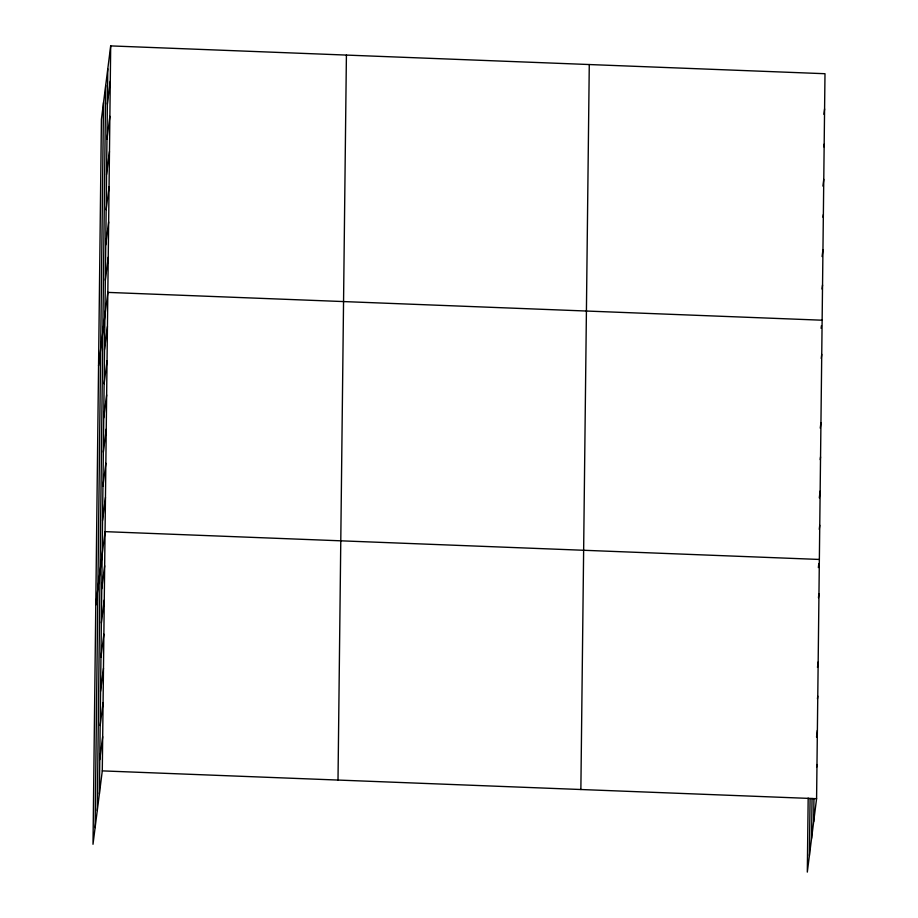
<?xml version="1.0" encoding="UTF-8"?>
<svg xmlns="http://www.w3.org/2000/svg" width="918" height="918" viewBox="0 0 918 918"><rect width="100%" height="100%" fill="white"/><g stroke="black" fill="none" stroke-linecap="round" stroke-linejoin="round"><path stroke-width="1.38" d="M95.116 827.646L103.516 102.667M97.274 810.502L105.685 85.523M99.373 793.863L107.785 68.884M110.688 45.9L101.416 119.306L93.005 844.285L102.288 770.879L110.688 45.9L824.995 73.715L816.584 798.694L807.312 872.1L808.173 798.052M338.008 780.059L346.407 55.08M580.865 789.514L589.276 64.535M809.412 855.461L810.078 798.499M811.581 838.318L812.04 798.442M813.681 821.679L813.945 798.889M107.372 104.101L110.275 81.117M106.97 139.318L109.873 116.322M106.557 174.523L109.46 151.539M106.155 209.74L109.058 186.756M105.742 244.957L108.645 221.961M105.329 280.162L108.244 257.178M98.559 365.8L107.831 292.394L822.138 320.21M104.526 349.551L107.429 326.567M104.136 383.735L107.039 360.751M103.734 417.908L106.637 394.924M103.344 452.092L106.247 429.096M102.942 486.265L105.845 463.28M102.552 520.437L105.455 497.453M95.782 605.042L105.054 531.637L819.361 559.452M101.76 588.794L104.663 565.809M101.359 622.978L104.262 599.982M100.969 657.15L103.872 634.166M100.567 691.334L103.47 668.338M100.177 725.507L103.08 702.522M99.775 759.679L102.678 736.695M823.905 114.337L824.582 108.932M823.836 146.846L824.169 144.137M822.907 186.113L823.767 179.354M823.021 217.279L823.354 214.571M822.092 256.547L822.953 249.788M822.035 289.055L822.539 284.993M821.105 328.323L821.449 325.615M821.22 358.445L821.736 354.382M820.256 428.144L820.944 422.739M820.21 459.62L820.543 456.923M819.304 497.854L820.153 491.096M819.246 529.33L819.751 525.268M818.34 567.565L818.845 563.503M818.454 597.687L818.959 593.625M817.49 667.386L818.168 661.981M817.433 698.862L817.777 696.154M816.527 737.097L817.376 730.338M816.641 767.218L816.986 764.51M102.288 770.879L816.584 798.694"/></g></svg>
